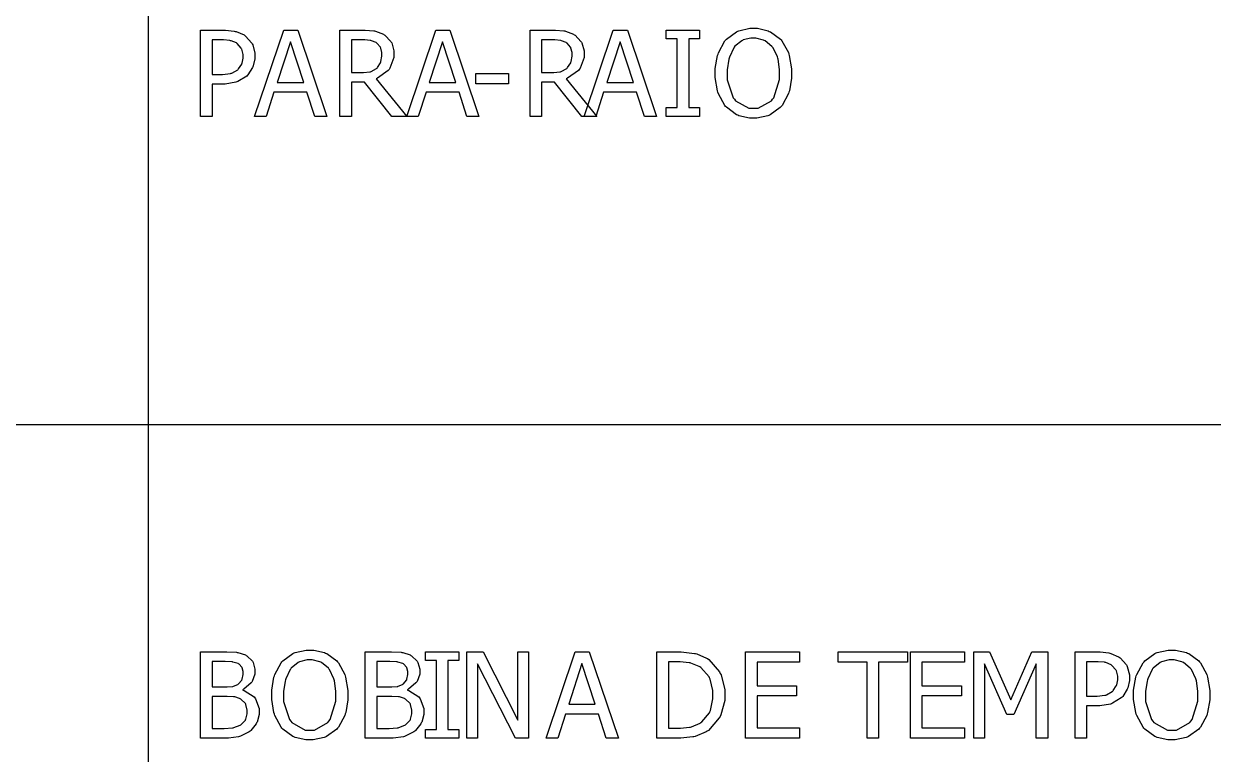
# Model space of a CAD drawing. Header units: millimetres. Extents: x 1974 to 2560, y 1429 to 1567.
# Drawn here: x 2480.782 to 2483.112, y 1529.198 to 1530.627 of the extents above; entities that cross this region are included whole.
import ezdxf

# ---------------------------------------------------------------- set-up
doc = ezdxf.new("R2010")
doc.units = ezdxf.units.MM
doc.layers.add('TEXTO', color=4, linetype='Continuous')

msp = doc.modelspace()

# ---------------------------------------------------------------- linework, layer by layer
at = {"layer": 'TEXTO', "color": 0}
for p, q in [((2481.0251, 1531.9544), (2481.0251, 1515.0586)), ((2481.1279, 1530.4462), (2481.1279, 1530.6151)), ((2481.1279, 1530.6151), (2481.1703, 1530.6151)), ((2481.1703, 1530.6151), (2481.1766, 1530.6151)), ((2481.1766, 1530.6151), (2481.1941, 1530.6131)), ((2481.1941, 1530.6131), (2481.1959, 1530.6126)), ((2481.1959, 1530.6126), (2481.1976, 1530.6122)), ((2481.1976, 1530.6122), (2481.2131, 1530.6055)), ((2481.2131, 1530.6055), (2481.2145, 1530.6045)), ((2481.2145, 1530.6045), (2481.216, 1530.6035)), ((2481.2339, 1530.4462), (2481.2908, 1530.6151)), ((2481.2908, 1530.6151), (2481.3185, 1530.6151)), ((2481.3185, 1530.6151), (2481.3754, 1530.4462)), ((2481.4011, 1530.4462), (2481.4011, 1530.6151)), ((2481.4011, 1530.6151), (2481.4446, 1530.6151)), ((2481.4446, 1530.6151), (2481.4506, 1530.6151)), ((2481.4506, 1530.6151), (2481.4673, 1530.6138)), ((2481.4673, 1530.6138), (2481.469, 1530.6135)), ((2481.469, 1530.6135), (2481.4706, 1530.6133)), ((2481.4706, 1530.6133), (2481.4861, 1530.6071)), ((2481.4861, 1530.6071), (2481.4877, 1530.6061)), ((2481.4877, 1530.6061), (2481.4891, 1530.6052)), ((2481.4891, 1530.6052), (2481.5008, 1530.593)), ((2481.5318, 1530.4462), (2481.5888, 1530.6151)), ((2481.5888, 1530.6151), (2481.6164, 1530.6151)), ((2481.6164, 1530.6151), (2481.6734, 1530.4462)), ((2481.7736, 1530.4462), (2481.7736, 1530.6151)), ((2481.7736, 1530.6151), (2481.8171, 1530.6151)), ((2481.8171, 1530.6151), (2481.8232, 1530.6151)), ((2481.8232, 1530.6151), (2481.8398, 1530.6138)), ((2481.8398, 1530.6138), (2481.8415, 1530.6135)), ((2481.8415, 1530.6135), (2481.843, 1530.6133)), ((2481.843, 1530.6133), (2481.8587, 1530.6071)), ((2481.8587, 1530.6071), (2481.8601, 1530.6061)), ((2481.8601, 1530.6061), (2481.8616, 1530.6052)), ((2481.8616, 1530.6052), (2481.8733, 1530.593)), ((2481.8796, 1530.4462), (2481.9366, 1530.6151)), ((2481.9366, 1530.6151), (2481.9642, 1530.6151)), ((2481.9642, 1530.6151), (2482.0212, 1530.4462)), ((2482.0403, 1530.5978), (2482.0403, 1530.6151)), ((2482.0403, 1530.6151), (2482.1058, 1530.6151)), ((2482.1058, 1530.6151), (2482.1058, 1530.5978)), ((2482.1583, 1530.5976), (2482.178, 1530.6118)), ((2482.178, 1530.6118), (2482.1804, 1530.6128)), ((2482.1804, 1530.6128), (2482.1826, 1530.6138)), ((2482.1826, 1530.6138), (2482.2039, 1530.6186)), ((2482.2039, 1530.6186), (2482.2111, 1530.6186)), ((2482.2111, 1530.6186), (2482.2189, 1530.6186)), ((2482.2189, 1530.6186), (2482.2398, 1530.6136)), ((2482.2398, 1530.6136), (2482.2422, 1530.6126)), ((2482.2422, 1530.6126), (2482.2445, 1530.6116)), ((2482.2445, 1530.6116), (2482.2639, 1530.5976)), ((2481.169, 1530.5958), (2481.1504, 1530.5958)), ((2481.1504, 1530.5958), (2481.1504, 1530.5283)), ((2481.1731, 1530.5958), (2481.169, 1530.5958)), ((2481.1854, 1530.5946), (2481.1731, 1530.5958)), ((2481.1867, 1530.5943), (2481.1854, 1530.5946)), ((2481.1878, 1530.5942), (2481.1867, 1530.5943)), ((2481.1981, 1530.5899), (2481.1878, 1530.5942)), ((2481.1991, 1530.5893), (2481.1981, 1530.5899)), ((2481.2, 1530.5886), (2481.1991, 1530.5893)), ((2481.2076, 1530.5799), (2481.2, 1530.5886)), ((2481.216, 1530.6035), (2481.2283, 1530.5898)), ((2481.2283, 1530.5898), (2481.2292, 1530.5881)), ((2481.2292, 1530.5881), (2481.2301, 1530.5865)), ((2481.2301, 1530.5865), (2481.2346, 1530.5698)), ((2481.304, 1530.5921), (2481.2781, 1530.5126)), ((2481.3301, 1530.5126), (2481.304, 1530.5921)), ((2481.4458, 1530.5958), (2481.4236, 1530.5958)), ((2481.4236, 1530.5958), (2481.4236, 1530.5321)), ((2481.4495, 1530.5958), (2481.4458, 1530.5958)), ((2481.4605, 1530.5948), (2481.4495, 1530.5958)), ((2481.4616, 1530.5945), (2481.4605, 1530.5948)), ((2481.4626, 1530.5943), (2481.4616, 1530.5945)), ((2481.4718, 1530.5905), (2481.4626, 1530.5943)), ((2481.4726, 1530.59), (2481.4718, 1530.5905)), ((2481.4735, 1530.5894), (2481.4726, 1530.59)), ((2481.4802, 1530.5817), (2481.4735, 1530.5894)), ((2481.4807, 1530.5807), (2481.4802, 1530.5817)), ((2481.4811, 1530.5797), (2481.4807, 1530.5807)), ((2481.5008, 1530.593), (2481.5016, 1530.5914)), ((2481.5016, 1530.5914), (2481.5024, 1530.59)), ((2481.5024, 1530.59), (2481.5068, 1530.5745)), ((2481.6021, 1530.5921), (2481.5761, 1530.5126)), ((2481.6282, 1530.5126), (2481.6021, 1530.5921)), ((2481.8183, 1530.5958), (2481.7961, 1530.5958)), ((2481.7961, 1530.5958), (2481.7961, 1530.5321)), ((2481.8219, 1530.5958), (2481.8183, 1530.5958)), ((2481.8329, 1530.5948), (2481.8219, 1530.5958)), ((2481.834, 1530.5945), (2481.8329, 1530.5948)), ((2481.8351, 1530.5943), (2481.834, 1530.5945)), ((2481.8443, 1530.5905), (2481.8351, 1530.5943)), ((2481.8452, 1530.59), (2481.8443, 1530.5905)), ((2481.846, 1530.5894), (2481.8452, 1530.59)), ((2481.8527, 1530.5817), (2481.846, 1530.5894)), ((2481.8532, 1530.5807), (2481.8527, 1530.5817)), ((2481.8536, 1530.5797), (2481.8532, 1530.5807)), ((2481.8733, 1530.593), (2481.8742, 1530.5914)), ((2481.8742, 1530.5914), (2481.875, 1530.59)), ((2481.875, 1530.59), (2481.8793, 1530.5745)), ((2481.9499, 1530.5921), (2481.9238, 1530.5126)), ((2481.976, 1530.5126), (2481.9499, 1530.5921)), ((2482.0618, 1530.5978), (2482.0403, 1530.5978)), ((2482.0618, 1530.4634), (2482.0618, 1530.5978)), ((2482.1058, 1530.5978), (2482.0843, 1530.5978)), ((2482.0843, 1530.5978), (2482.0843, 1530.4634)), ((2482.1426, 1530.5707), (2482.1551, 1530.5938)), ((2482.1551, 1530.5938), (2482.1568, 1530.5957)), ((2482.1568, 1530.5957), (2482.1583, 1530.5976)), ((2482.1725, 1530.5804), (2482.164, 1530.5622)), ((2482.1737, 1530.5817), (2482.1725, 1530.5804)), ((2482.1748, 1530.5833), (2482.1737, 1530.5817)), ((2482.1883, 1530.5943), (2482.1748, 1530.5833)), ((2482.1899, 1530.5949), (2482.1883, 1530.5943)), ((2482.1913, 1530.5957), (2482.1899, 1530.5949)), ((2482.2059, 1530.5992), (2482.1913, 1530.5957)), ((2482.2112, 1530.5992), (2482.2059, 1530.5992)), ((2482.2161, 1530.5992), (2482.2112, 1530.5992)), ((2482.2308, 1530.5956), (2482.2161, 1530.5992)), ((2482.2325, 1530.5948), (2482.2308, 1530.5956)), ((2482.234, 1530.5942), (2482.2325, 1530.5948)), ((2482.2475, 1530.5832), (2482.234, 1530.5942)), ((2482.2486, 1530.5817), (2482.2475, 1530.5832)), ((2482.2497, 1530.5804), (2482.2486, 1530.5817)), ((2482.2582, 1530.5625), (2482.2497, 1530.5804)), ((2482.2639, 1530.5976), (2482.2655, 1530.5957)), ((2482.2655, 1530.5957), (2482.2671, 1530.5938)), ((2482.2655, 1530.5957), (2482.2655, 1530.5957)), ((2482.2671, 1530.5938), (2482.2796, 1530.571)), ((2481.2082, 1530.5787), (2481.2076, 1530.5799)), ((2481.2087, 1530.5776), (2481.2082, 1530.5787)), ((2481.2112, 1530.5674), (2481.2087, 1530.5776)), ((2481.2093, 1530.5506), (2481.2112, 1530.5604)), ((2481.2112, 1530.5636), (2481.2112, 1530.5674)), ((2481.2112, 1530.5604), (2481.2112, 1530.5636)), ((2481.2112, 1530.5636), (2481.2112, 1530.5636)), ((2481.2346, 1530.5591), (2481.2312, 1530.545)), ((2481.2346, 1530.5698), (2481.2346, 1530.5642)), ((2481.2346, 1530.5642), (2481.2346, 1530.5591)), ((2481.2346, 1530.5642), (2481.2346, 1530.5642)), ((2481.4833, 1530.5709), (2481.4811, 1530.5797)), ((2481.4814, 1530.5533), (2481.4833, 1530.5641)), ((2481.4833, 1530.5676), (2481.4833, 1530.5709)), ((2481.4833, 1530.5641), (2481.4833, 1530.5676)), ((2481.4833, 1530.5676), (2481.4833, 1530.5676)), ((2481.5068, 1530.5615), (2481.4989, 1530.5403)), ((2481.5068, 1530.5745), (2481.5068, 1530.5692)), ((2481.5068, 1530.5692), (2481.5068, 1530.5615)), ((2481.8558, 1530.5709), (2481.8536, 1530.5797)), ((2481.8539, 1530.5533), (2481.8558, 1530.5641)), ((2481.8558, 1530.5676), (2481.8558, 1530.5709)), ((2481.8558, 1530.5641), (2481.8558, 1530.5676)), ((2481.8558, 1530.5676), (2481.8558, 1530.5676)), ((2481.8793, 1530.5615), (2481.8715, 1530.5403)), ((2481.8793, 1530.5745), (2481.8793, 1530.5692)), ((2481.8793, 1530.5692), (2481.8793, 1530.5615)), ((2482.1365, 1530.5399), (2482.1409, 1530.5653)), ((2482.1409, 1530.5653), (2482.1418, 1530.5679)), ((2482.1418, 1530.5679), (2482.1426, 1530.5707)), ((2482.1628, 1530.5579), (2482.1599, 1530.5374)), ((2482.1634, 1530.56), (2482.1628, 1530.5579)), ((2482.164, 1530.5622), (2482.1634, 1530.56)), ((2482.2589, 1530.5603), (2482.2582, 1530.5625)), ((2482.2594, 1530.5581), (2482.2589, 1530.5603)), ((2482.2625, 1530.538), (2482.2594, 1530.5581)), ((2482.2796, 1530.571), (2482.2806, 1530.5681)), ((2482.2806, 1530.5681), (2482.2815, 1530.5655)), ((2482.2815, 1530.5655), (2482.2859, 1530.5393)), ((2481.1891, 1530.5309), (2481.2007, 1530.5375)), ((2481.2007, 1530.5375), (2481.2017, 1530.5384)), ((2481.2017, 1530.5384), (2481.2025, 1530.5393)), ((2481.2025, 1530.5393), (2481.2086, 1530.5486)), ((2481.2086, 1530.5486), (2481.209, 1530.5496)), ((2481.209, 1530.5496), (2481.2093, 1530.5506)), ((2481.2299, 1530.5417), (2481.2209, 1530.5278)), ((2481.2306, 1530.5433), (2481.2299, 1530.5417)), ((2481.2312, 1530.545), (2481.2306, 1530.5433)), ((2481.4593, 1530.5335), (2481.4606, 1530.5337)), ((2481.4606, 1530.5337), (2481.4619, 1530.534)), ((2481.4619, 1530.534), (2481.4728, 1530.5399)), ((2481.4728, 1530.5399), (2481.4738, 1530.5408)), ((2481.4738, 1530.5408), (2481.4746, 1530.5416)), ((2481.4957, 1530.5361), (2481.4744, 1530.5207)), ((2481.4746, 1530.5416), (2481.4806, 1530.551)), ((2481.4806, 1530.551), (2481.481, 1530.5522)), ((2481.481, 1530.5522), (2481.4814, 1530.5533)), ((2481.4974, 1530.5381), (2481.4957, 1530.5361)), ((2481.4989, 1530.5403), (2481.4974, 1530.5381)), ((2481.8318, 1530.5335), (2481.8332, 1530.5337)), ((2481.8332, 1530.5337), (2481.8344, 1530.534)), ((2481.8344, 1530.534), (2481.8454, 1530.5399)), ((2481.8454, 1530.5399), (2481.8463, 1530.5408)), ((2481.8463, 1530.5408), (2481.8471, 1530.5416)), ((2481.8683, 1530.5361), (2481.8469, 1530.5207)), ((2481.8471, 1530.5416), (2481.8531, 1530.551)), ((2481.8531, 1530.551), (2481.8535, 1530.5522)), ((2481.8535, 1530.5522), (2481.8539, 1530.5533)), ((2481.8699, 1530.5381), (2481.8683, 1530.5361)), ((2481.8715, 1530.5403), (2481.8699, 1530.5381)), ((2482.1365, 1530.5305), (2482.1365, 1530.5399)), ((2482.1599, 1530.5374), (2482.1599, 1530.5305)), ((2482.2625, 1530.5305), (2482.2625, 1530.538)), ((2482.2859, 1530.5393), (2482.2859, 1530.5305)), ((2481.1504, 1530.5283), (2481.1657, 1530.5283)), ((2481.1657, 1530.5283), (2481.1711, 1530.5283)), ((2481.1711, 1530.5283), (2481.1863, 1530.5302)), ((2481.1972, 1530.5129), (2481.1764, 1530.5091)), ((2481.1863, 1530.5302), (2481.1877, 1530.5305)), ((2481.1877, 1530.5305), (2481.1891, 1530.5309)), ((2481.1993, 1530.5135), (2481.1972, 1530.5129)), ((2481.2012, 1530.5143), (2481.1993, 1530.5135)), ((2481.2184, 1530.5252), (2481.2012, 1530.5143)), ((2481.2198, 1530.5266), (2481.2184, 1530.5252)), ((2481.2209, 1530.5278), (2481.2198, 1530.5266)), ((2481.2781, 1530.5126), (2481.3301, 1530.5126)), ((2481.2781, 1530.5126), (2481.2781, 1530.5126)), ((2481.4236, 1530.5321), (2481.4433, 1530.5321)), ((2481.4492, 1530.5134), (2481.4236, 1530.5134)), ((2481.4236, 1530.5134), (2481.4236, 1530.4462)), ((2481.4433, 1530.5321), (2481.4475, 1530.5321)), ((2481.4475, 1530.5321), (2481.4593, 1530.5335)), ((2481.5027, 1530.4462), (2481.4492, 1530.5134)), ((2481.4744, 1530.5207), (2481.4718, 1530.5196)), ((2481.4718, 1530.5196), (2481.5319, 1530.4462)), ((2481.4718, 1530.5196), (2481.4718, 1530.5196)), ((2481.5761, 1530.5126), (2481.6282, 1530.5126)), ((2481.5761, 1530.5126), (2481.5761, 1530.5126)), ((2481.6674, 1530.5098), (2481.6674, 1530.5303)), ((2481.6674, 1530.5303), (2481.7314, 1530.5303)), ((2481.7314, 1530.5303), (2481.7314, 1530.5098)), ((2481.7314, 1530.5303), (2481.7314, 1530.5303)), ((2481.7961, 1530.5321), (2481.8158, 1530.5321)), ((2481.8217, 1530.5134), (2481.7961, 1530.5134)), ((2481.7961, 1530.5134), (2481.7961, 1530.4462)), ((2481.8158, 1530.5321), (2481.8201, 1530.5321)), ((2481.8201, 1530.5321), (2481.8318, 1530.5335)), ((2481.8752, 1530.4462), (2481.8217, 1530.5134)), ((2481.8469, 1530.5207), (2481.8443, 1530.5196)), ((2481.8443, 1530.5196), (2481.9044, 1530.4462)), ((2481.8443, 1530.5196), (2481.8443, 1530.5196)), ((2481.9238, 1530.5126), (2481.976, 1530.5126)), ((2481.9238, 1530.5126), (2481.9238, 1530.5126)), ((2482.1365, 1530.522), (2482.1365, 1530.5305)), ((2482.1408, 1530.4962), (2482.1365, 1530.522)), ((2482.1599, 1530.5305), (2482.1599, 1530.5178)), ((2482.1599, 1530.5178), (2482.1714, 1530.4827)), ((2482.2509, 1530.4827), (2482.2625, 1530.5186)), ((2482.2625, 1530.5186), (2482.2625, 1530.5305)), ((2482.2625, 1530.5305), (2482.2625, 1530.5305)), ((2482.2859, 1530.5213), (2482.2816, 1530.4963)), ((2482.2859, 1530.5305), (2482.2859, 1530.5213)), ((2481.1695, 1530.5091), (2481.1504, 1530.5091)), ((2481.1504, 1530.5091), (2481.1504, 1530.4462)), ((2481.1764, 1530.5091), (2481.1695, 1530.5091)), ((2481.2718, 1530.4934), (2481.2565, 1530.4462)), ((2481.3364, 1530.4934), (2481.2718, 1530.4934)), ((2481.3518, 1530.4462), (2481.3364, 1530.4934)), ((2481.5698, 1530.4934), (2481.5545, 1530.4462)), ((2481.6344, 1530.4934), (2481.5698, 1530.4934)), ((2481.6497, 1530.4462), (2481.6344, 1530.4934)), ((2481.7314, 1530.5098), (2481.6674, 1530.5098)), ((2481.9176, 1530.4934), (2481.9023, 1530.4462)), ((2481.9822, 1530.4934), (2481.9176, 1530.4934)), ((2481.9975, 1530.4462), (2481.9822, 1530.4934)), ((2482.1417, 1530.4934), (2482.1408, 1530.4962)), ((2482.1425, 1530.4906), (2482.1417, 1530.4934)), ((2482.155, 1530.4676), (2482.1425, 1530.4906)), ((2482.2798, 1530.4908), (2482.2672, 1530.4676)), ((2482.2807, 1530.4934), (2482.2798, 1530.4908)), ((2482.2816, 1530.4963), (2482.2807, 1530.4934)), ((2482.1567, 1530.4657), (2482.155, 1530.4676)), ((2482.1583, 1530.4639), (2482.1567, 1530.4657)), ((2482.1779, 1530.4494), (2482.1583, 1530.4639)), ((2482.1714, 1530.4827), (2482.1738, 1530.4796)), ((2482.1738, 1530.4796), (2482.1761, 1530.4768)), ((2482.1761, 1530.4768), (2482.2024, 1530.462)), ((2482.2205, 1530.462), (2482.2463, 1530.4768)), ((2482.2463, 1530.4768), (2482.2486, 1530.4796)), ((2482.2486, 1530.4796), (2482.2509, 1530.4827)), ((2482.2655, 1530.4657), (2482.2638, 1530.4637)), ((2482.2672, 1530.4676), (2482.2655, 1530.4657)), ((2481.1504, 1530.4462), (2481.1279, 1530.4462)), ((2481.2565, 1530.4462), (2481.2339, 1530.4462)), ((2481.2565, 1530.4462), (2481.2565, 1530.4462)), ((2481.3754, 1530.4462), (2481.3518, 1530.4462)), ((2481.4236, 1530.4462), (2481.4011, 1530.4462)), ((2481.5319, 1530.4462), (2481.5027, 1530.4462)), ((2481.5545, 1530.4462), (2481.5318, 1530.4462)), ((2481.5545, 1530.4462), (2481.5545, 1530.4462)), ((2481.6734, 1530.4462), (2481.6497, 1530.4462)), ((2481.7961, 1530.4462), (2481.7736, 1530.4462)), ((2481.9044, 1530.4462), (2481.8752, 1530.4462)), ((2481.9023, 1530.4462), (2481.8796, 1530.4462)), ((2481.9023, 1530.4462), (2481.9023, 1530.4462)), ((2482.0212, 1530.4462), (2481.9975, 1530.4462)), ((2482.0403, 1530.4462), (2482.0403, 1530.4634)), ((2482.0403, 1530.4634), (2482.0618, 1530.4634)), ((2482.1058, 1530.4462), (2482.0403, 1530.4462)), ((2482.0843, 1530.4634), (2482.1058, 1530.4634)), ((2482.1058, 1530.4634), (2482.1058, 1530.4462)), ((2482.1058, 1530.4634), (2482.1058, 1530.4634)), ((2482.1803, 1530.4485), (2482.1779, 1530.4494)), ((2482.1825, 1530.4475), (2482.1803, 1530.4485)), ((2482.2034, 1530.4426), (2482.1825, 1530.4475)), ((2482.2024, 1530.462), (2482.2112, 1530.462)), ((2482.2111, 1530.4426), (2482.2034, 1530.4426)), ((2482.2181, 1530.4426), (2482.2111, 1530.4426)), ((2482.2112, 1530.462), (2482.2205, 1530.462)), ((2482.2392, 1530.4474), (2482.2181, 1530.4426)), ((2482.2415, 1530.4482), (2482.2392, 1530.4474)), ((2482.2437, 1530.4492), (2482.2415, 1530.4482)), ((2482.2638, 1530.4637), (2482.2437, 1530.4492)), ((2507.7976, 1529.8424), (2478.9131, 1529.8424)), ((2481.1279, 1529.2292), (2481.1279, 1529.3981)), ((2481.1279, 1529.3981), (2481.1728, 1529.3981)), ((2481.1728, 1529.3981), (2481.1795, 1529.3981)), ((2481.1795, 1529.3981), (2481.1983, 1529.3971)), ((2481.1983, 1529.3971), (2481.1998, 1529.3968)), ((2481.1998, 1529.3968), (2481.2013, 1529.3966)), ((2481.2013, 1529.3966), (2481.2157, 1529.392)), ((2481.2157, 1529.392), (2481.2171, 1529.3912)), ((2481.2891, 1529.3806), (2481.3088, 1529.3948)), ((2481.3088, 1529.3948), (2481.3111, 1529.3958)), ((2481.3111, 1529.3958), (2481.3133, 1529.3967)), ((2481.3133, 1529.3967), (2481.3347, 1529.4015)), ((2481.3347, 1529.4015), (2481.3419, 1529.4015)), ((2481.3419, 1529.4015), (2481.3496, 1529.4015)), ((2481.3496, 1529.4015), (2481.3707, 1529.3966)), ((2481.3707, 1529.3966), (2481.373, 1529.3956)), ((2481.373, 1529.3956), (2481.3752, 1529.3946)), ((2481.3752, 1529.3946), (2481.3948, 1529.3805)), ((2481.4507, 1529.2292), (2481.4507, 1529.3981)), ((2481.4507, 1529.3981), (2481.4955, 1529.3981)), ((2481.4955, 1529.3981), (2481.5022, 1529.3981)), ((2481.5022, 1529.3981), (2481.5211, 1529.3971)), ((2481.5211, 1529.3971), (2481.5226, 1529.3968)), ((2481.5226, 1529.3968), (2481.5241, 1529.3966)), ((2481.5241, 1529.3966), (2481.5384, 1529.392)), ((2481.5384, 1529.392), (2481.5399, 1529.3912)), ((2481.5684, 1529.3808), (2481.5684, 1529.3981)), ((2481.5684, 1529.3981), (2481.634, 1529.3981)), ((2481.634, 1529.3981), (2481.634, 1529.3808)), ((2481.6495, 1529.2292), (2481.6495, 1529.3981)), ((2481.6495, 1529.3981), (2481.6814, 1529.3981)), ((2481.6814, 1529.3981), (2481.7493, 1529.2643)), ((2481.7493, 1529.2643), (2481.7493, 1529.3981)), ((2481.7493, 1529.3981), (2481.7703, 1529.3981)), ((2481.7703, 1529.3981), (2481.7703, 1529.2292)), ((2481.7703, 1529.3981), (2481.7703, 1529.3981)), ((2481.805, 1529.2292), (2481.862, 1529.3981)), ((2481.862, 1529.3981), (2481.8896, 1529.3981)), ((2481.8896, 1529.3981), (2481.9465, 1529.2292)), ((2482.022, 1529.2292), (2482.022, 1529.3981)), ((2482.022, 1529.3981), (2482.0604, 1529.3981)), ((2482.0604, 1529.3981), (2482.0698, 1529.3981)), ((2482.0698, 1529.3981), (2482.0956, 1529.3951)), ((2482.0956, 1529.3951), (2482.0979, 1529.3945)), ((2482.0979, 1529.3945), (2482.1001, 1529.3939)), ((2482.1001, 1529.3939), (2482.1193, 1529.3858)), ((2482.1958, 1529.2292), (2482.1958, 1529.3981)), ((2482.1958, 1529.3981), (2482.3014, 1529.3981)), ((2482.3014, 1529.3981), (2482.3014, 1529.3781)), ((2482.3773, 1529.3781), (2482.3773, 1529.3981)), ((2482.3773, 1529.3981), (2482.5131, 1529.3981)), ((2482.5131, 1529.3981), (2482.5131, 1529.3781)), ((2482.5187, 1529.2292), (2482.5187, 1529.3981)), ((2482.5187, 1529.3981), (2482.6244, 1529.3981)), ((2482.6244, 1529.3981), (2482.6244, 1529.3781)), ((2482.6429, 1529.2292), (2482.6429, 1529.3981)), ((2482.6429, 1529.3981), (2482.6736, 1529.3981)), ((2482.6736, 1529.3981), (2482.7158, 1529.304)), ((2482.7158, 1529.304), (2482.7565, 1529.3981)), ((2482.7565, 1529.3981), (2482.7877, 1529.3981)), ((2482.7877, 1529.3981), (2482.7877, 1529.2292)), ((2482.7877, 1529.3981), (2482.7877, 1529.3981)), ((2482.8415, 1529.2292), (2482.8415, 1529.3981)), ((2482.8415, 1529.3981), (2482.884, 1529.3981)), ((2482.884, 1529.3981), (2482.8903, 1529.3981)), ((2482.8903, 1529.3981), (2482.9077, 1529.396)), ((2482.9077, 1529.396), (2482.9095, 1529.3956)), ((2482.9095, 1529.3956), (2482.9113, 1529.3951)), ((2482.9113, 1529.3951), (2482.9267, 1529.3884)), ((2482.9779, 1529.3806), (2482.9976, 1529.3948)), ((2482.9976, 1529.3948), (2482.9999, 1529.3958)), ((2482.9999, 1529.3958), (2483.0022, 1529.3967)), ((2483.0022, 1529.3967), (2483.0235, 1529.4015)), ((2483.0235, 1529.4015), (2483.0307, 1529.4015)), ((2483.0307, 1529.4015), (2483.0384, 1529.4015)), ((2483.0384, 1529.4015), (2483.0595, 1529.3966)), ((2483.0595, 1529.3966), (2483.0618, 1529.3956)), ((2483.0618, 1529.3956), (2483.064, 1529.3946)), ((2483.064, 1529.3946), (2483.0836, 1529.3805)), ((2481.172, 1529.3789), (2481.1505, 1529.3789)), ((2481.1505, 1529.3789), (2481.1505, 1529.3294)), ((2481.1763, 1529.3789), (2481.172, 1529.3789)), ((2481.1893, 1529.3784), (2481.1763, 1529.3789)), ((2481.1904, 1529.3782), (2481.1893, 1529.3784)), ((2481.1915, 1529.3781), (2481.1904, 1529.3782)), ((2481.2016, 1529.375), (2481.1915, 1529.3781)), ((2481.2026, 1529.3744), (2481.2016, 1529.375)), ((2481.2033, 1529.374), (2481.2026, 1529.3744)), ((2481.2088, 1529.3681), (2481.2033, 1529.374)), ((2481.2171, 1529.3912), (2481.2186, 1529.3904)), ((2481.2186, 1529.3904), (2481.2296, 1529.3798)), ((2481.2296, 1529.3798), (2481.2304, 1529.3784)), ((2481.2304, 1529.3784), (2481.2311, 1529.3772)), ((2481.2311, 1529.3772), (2481.2346, 1529.3643)), ((2481.2734, 1529.3537), (2481.2859, 1529.3767)), ((2481.2859, 1529.3767), (2481.2875, 1529.3787)), ((2481.2875, 1529.3787), (2481.2891, 1529.3806)), ((2481.3191, 1529.3772), (2481.3057, 1529.3663)), ((2481.3206, 1529.3779), (2481.3191, 1529.3772)), ((2481.3221, 1529.3787), (2481.3206, 1529.3779)), ((2481.3366, 1529.3822), (2481.3221, 1529.3787)), ((2481.3421, 1529.3822), (2481.3366, 1529.3822)), ((2481.3469, 1529.3822), (2481.3421, 1529.3822)), ((2481.3617, 1529.3786), (2481.3469, 1529.3822)), ((2481.3633, 1529.3778), (2481.3617, 1529.3786)), ((2481.3649, 1529.3771), (2481.3633, 1529.3778)), ((2481.3783, 1529.3661), (2481.3649, 1529.3771)), ((2481.3948, 1529.3805), (2481.3964, 1529.3787)), ((2481.3964, 1529.3787), (2481.398, 1529.3768)), ((2481.3964, 1529.3787), (2481.3964, 1529.3787)), ((2481.398, 1529.3768), (2481.4104, 1529.354)), ((2481.4948, 1529.3789), (2481.4732, 1529.3789)), ((2481.4732, 1529.3789), (2481.4732, 1529.3294)), ((2481.499, 1529.3789), (2481.4948, 1529.3789)), ((2481.512, 1529.3784), (2481.499, 1529.3789)), ((2481.5132, 1529.3782), (2481.512, 1529.3784)), ((2481.5143, 1529.3781), (2481.5132, 1529.3782)), ((2481.5243, 1529.375), (2481.5143, 1529.3781)), ((2481.5253, 1529.3744), (2481.5243, 1529.375)), ((2481.5261, 1529.374), (2481.5253, 1529.3744)), ((2481.5315, 1529.3681), (2481.5261, 1529.374)), ((2481.5399, 1529.3912), (2481.5413, 1529.3904)), ((2481.5413, 1529.3904), (2481.5524, 1529.3798)), ((2481.5524, 1529.3798), (2481.5532, 1529.3784)), ((2481.5532, 1529.3784), (2481.5538, 1529.3772)), ((2481.5538, 1529.3772), (2481.5573, 1529.3643)), ((2481.5899, 1529.3808), (2481.5684, 1529.3808)), ((2481.5899, 1529.2463), (2481.5899, 1529.3808)), ((2481.634, 1529.3808), (2481.6124, 1529.3808)), ((2481.6124, 1529.3808), (2481.6124, 1529.2463)), ((2481.7452, 1529.2292), (2481.6705, 1529.3748)), ((2481.6705, 1529.3748), (2481.6705, 1529.2292)), ((2481.8752, 1529.3751), (2481.8492, 1529.2955)), ((2481.9013, 1529.2955), (2481.8752, 1529.3751)), ((2482.0616, 1529.3787), (2482.0445, 1529.3787)), ((2482.0445, 1529.3787), (2482.0445, 1529.2484)), ((2482.0675, 1529.3787), (2482.0616, 1529.3787)), ((2482.0853, 1529.3768), (2482.0675, 1529.3787)), ((2482.087, 1529.3763), (2482.0853, 1529.3768)), ((2482.0887, 1529.3759), (2482.087, 1529.3763)), ((2482.1047, 1529.3695), (2482.0887, 1529.3759)), ((2482.1062, 1529.3686), (2482.1047, 1529.3695)), ((2482.1083, 1529.3673), (2482.1062, 1529.3686)), ((2482.1193, 1529.3858), (2482.121, 1529.3847)), ((2482.121, 1529.3847), (2482.1237, 1529.383)), ((2482.1237, 1529.383), (2482.1447, 1529.3589)), ((2482.3014, 1529.3781), (2482.2183, 1529.3781)), ((2482.2183, 1529.3781), (2482.2183, 1529.3318)), ((2482.4339, 1529.3781), (2482.3773, 1529.3781)), ((2482.4339, 1529.2292), (2482.4339, 1529.3781)), ((2482.5131, 1529.3781), (2482.4565, 1529.3781)), ((2482.4565, 1529.3781), (2482.4565, 1529.2292)), ((2482.6244, 1529.3781), (2482.5412, 1529.3781)), ((2482.5412, 1529.3781), (2482.5412, 1529.3318)), ((2482.7076, 1529.2757), (2482.664, 1529.3746)), ((2482.664, 1529.3746), (2482.664, 1529.2292)), ((2482.7653, 1529.3746), (2482.7212, 1529.2757)), ((2482.7653, 1529.2292), (2482.7653, 1529.3746)), ((2482.8826, 1529.3787), (2482.864, 1529.3787)), ((2482.864, 1529.3787), (2482.864, 1529.3112)), ((2482.8867, 1529.3787), (2482.8826, 1529.3787)), ((2482.899, 1529.3776), (2482.8867, 1529.3787)), ((2482.9002, 1529.3773), (2482.899, 1529.3776)), ((2482.9014, 1529.3771), (2482.9002, 1529.3773)), ((2482.9118, 1529.3728), (2482.9014, 1529.3771)), ((2482.9126, 1529.3723), (2482.9118, 1529.3728)), ((2482.9136, 1529.3716), (2482.9126, 1529.3723)), ((2482.9212, 1529.3629), (2482.9136, 1529.3716)), ((2482.9267, 1529.3884), (2482.928, 1529.3875)), ((2482.928, 1529.3875), (2482.9296, 1529.3864)), ((2482.9296, 1529.3864), (2482.9419, 1529.3727)), ((2482.9419, 1529.3727), (2482.9428, 1529.3711)), ((2482.9428, 1529.3711), (2482.9437, 1529.3694)), ((2482.9437, 1529.3694), (2482.9481, 1529.3528)), ((2482.9622, 1529.3537), (2482.9747, 1529.3767)), ((2482.9747, 1529.3767), (2482.9764, 1529.3787)), ((2482.9764, 1529.3787), (2482.9779, 1529.3806)), ((2483.0079, 1529.3772), (2482.9945, 1529.3663)), ((2483.0094, 1529.3779), (2483.0079, 1529.3772)), ((2483.0109, 1529.3787), (2483.0094, 1529.3779)), ((2483.0255, 1529.3822), (2483.0109, 1529.3787)), ((2483.0309, 1529.3822), (2483.0255, 1529.3822)), ((2483.0357, 1529.3822), (2483.0309, 1529.3822)), ((2483.0505, 1529.3786), (2483.0357, 1529.3822)), ((2483.0521, 1529.3778), (2483.0505, 1529.3786)), ((2483.0537, 1529.3771), (2483.0521, 1529.3778)), ((2483.0671, 1529.3661), (2483.0537, 1529.3771)), ((2483.0836, 1529.3805), (2483.0852, 1529.3787)), ((2483.0852, 1529.3787), (2483.0868, 1529.3768)), ((2483.0852, 1529.3787), (2483.0852, 1529.3787)), ((2483.0868, 1529.3768), (2483.0992, 1529.354)), ((2481.2092, 1529.3673), (2481.2088, 1529.3681)), ((2481.2095, 1529.3666), (2481.2092, 1529.3673)), ((2481.2094, 1529.3445), (2481.2112, 1529.3537)), ((2481.2112, 1529.3594), (2481.2095, 1529.3666)), ((2481.2112, 1529.3568), (2481.2112, 1529.3594)), ((2481.2112, 1529.3537), (2481.2112, 1529.3568)), ((2481.2112, 1529.3568), (2481.2112, 1529.3568)), ((2481.2346, 1529.3546), (2481.2293, 1529.3402)), ((2481.2346, 1529.3643), (2481.2346, 1529.3599)), ((2481.2346, 1529.3599), (2481.2346, 1529.3546)), ((2481.2673, 1529.323), (2481.2716, 1529.3483)), ((2481.2716, 1529.3483), (2481.2725, 1529.3509)), ((2481.2725, 1529.3509), (2481.2734, 1529.3537)), ((2481.2948, 1529.3453), (2481.2942, 1529.343)), ((2481.3034, 1529.3633), (2481.2948, 1529.3453)), ((2481.3045, 1529.3647), (2481.3034, 1529.3633)), ((2481.3057, 1529.3663), (2481.3045, 1529.3647)), ((2481.3795, 1529.3647), (2481.3783, 1529.3661)), ((2481.3806, 1529.3633), (2481.3795, 1529.3647)), ((2481.389, 1529.3455), (2481.3806, 1529.3633)), ((2481.3897, 1529.3432), (2481.389, 1529.3455)), ((2481.4104, 1529.354), (2481.4113, 1529.3511)), ((2481.4113, 1529.3511), (2481.4122, 1529.3484)), ((2481.4122, 1529.3484), (2481.4167, 1529.3223)), ((2481.5319, 1529.3673), (2481.5315, 1529.3681)), ((2481.5322, 1529.3666), (2481.5319, 1529.3673)), ((2481.5321, 1529.3445), (2481.534, 1529.3537)), ((2481.534, 1529.3594), (2481.5322, 1529.3666)), ((2481.534, 1529.3568), (2481.534, 1529.3594)), ((2481.534, 1529.3537), (2481.534, 1529.3568)), ((2481.534, 1529.3568), (2481.534, 1529.3568)), ((2481.5573, 1529.3546), (2481.5521, 1529.3402)), ((2481.5573, 1529.3643), (2481.5573, 1529.3599)), ((2481.5573, 1529.3599), (2481.5573, 1529.3546)), ((2482.1243, 1529.3494), (2482.1083, 1529.3673)), ((2482.1254, 1529.3471), (2482.1243, 1529.3494)), ((2482.1264, 1529.3448), (2482.1254, 1529.3471)), ((2482.1447, 1529.3589), (2482.1462, 1529.3559)), ((2482.1462, 1529.3559), (2482.1477, 1529.353)), ((2482.1477, 1529.353), (2482.1552, 1529.3234)), ((2482.9218, 1529.3617), (2482.9212, 1529.3629)), ((2482.9223, 1529.3606), (2482.9218, 1529.3617)), ((2482.9248, 1529.3504), (2482.9223, 1529.3606)), ((2482.9248, 1529.3466), (2482.9248, 1529.3504)), ((2482.9248, 1529.3434), (2482.9248, 1529.3466)), ((2482.9248, 1529.3466), (2482.9248, 1529.3466)), ((2482.9481, 1529.3528), (2482.9481, 1529.3471)), ((2482.9481, 1529.3471), (2482.9481, 1529.342)), ((2482.9481, 1529.3471), (2482.9481, 1529.3471)), ((2482.9561, 1529.323), (2482.9605, 1529.3483)), ((2482.9605, 1529.3483), (2482.9613, 1529.3509)), ((2482.9613, 1529.3509), (2482.9622, 1529.3537)), ((2482.9836, 1529.3453), (2482.9831, 1529.343)), ((2482.9922, 1529.3633), (2482.9836, 1529.3453)), ((2482.9933, 1529.3647), (2482.9922, 1529.3633)), ((2482.9945, 1529.3663), (2482.9933, 1529.3647)), ((2483.0682, 1529.3647), (2483.0671, 1529.3661)), ((2483.0693, 1529.3633), (2483.0682, 1529.3647)), ((2483.0778, 1529.3455), (2483.0693, 1529.3633)), ((2483.0785, 1529.3432), (2483.0778, 1529.3455)), ((2483.0992, 1529.354), (2483.1002, 1529.3511)), ((2483.1002, 1529.3511), (2483.101, 1529.3484)), ((2483.101, 1529.3484), (2483.1055, 1529.3223)), ((2481.1505, 1529.3294), (2481.176, 1529.3294)), ((2481.176, 1529.3294), (2481.1798, 1529.3294)), ((2481.1798, 1529.3294), (2481.1906, 1529.3304)), ((2481.1906, 1529.3304), (2481.1915, 1529.3304)), ((2481.1915, 1529.3304), (2481.1923, 1529.3306)), ((2481.1923, 1529.3306), (2481.2009, 1529.3344)), ((2481.2009, 1529.3344), (2481.2018, 1529.335)), ((2481.2018, 1529.335), (2481.2026, 1529.3356)), ((2481.2026, 1529.3356), (2481.2087, 1529.3427)), ((2481.2087, 1529.3427), (2481.2091, 1529.3435)), ((2481.2091, 1529.3435), (2481.2094, 1529.3445)), ((2481.2127, 1529.3248), (2481.2109, 1529.3238)), ((2481.2109, 1529.3238), (2481.2109, 1529.323)), ((2481.2109, 1529.323), (2481.2133, 1529.3223)), ((2481.2272, 1529.3371), (2481.2127, 1529.3248)), ((2481.2133, 1529.3223), (2481.2328, 1529.3099)), ((2481.2283, 1529.3386), (2481.2272, 1529.3371)), ((2481.2293, 1529.3402), (2481.2283, 1529.3386)), ((2481.2673, 1529.3135), (2481.2673, 1529.323)), ((2481.2936, 1529.3409), (2481.2906, 1529.3204)), ((2481.2942, 1529.343), (2481.2936, 1529.3409)), ((2481.3903, 1529.3411), (2481.3897, 1529.3432)), ((2481.3933, 1529.321), (2481.3903, 1529.3411)), ((2481.4167, 1529.3223), (2481.4167, 1529.3135)), ((2481.4732, 1529.3294), (2481.4987, 1529.3294)), ((2481.4987, 1529.3294), (2481.5026, 1529.3294)), ((2481.5026, 1529.3294), (2481.5134, 1529.3304)), ((2481.5134, 1529.3304), (2481.5143, 1529.3304)), ((2481.5143, 1529.3304), (2481.515, 1529.3306)), ((2481.515, 1529.3306), (2481.5237, 1529.3344)), ((2481.5237, 1529.3344), (2481.5245, 1529.335)), ((2481.5245, 1529.335), (2481.5253, 1529.3356)), ((2481.5253, 1529.3356), (2481.5314, 1529.3427)), ((2481.5314, 1529.3427), (2481.5318, 1529.3435)), ((2481.5318, 1529.3435), (2481.5321, 1529.3445)), ((2481.5355, 1529.3248), (2481.5337, 1529.3238)), ((2481.5337, 1529.3238), (2481.5337, 1529.323)), ((2481.5337, 1529.323), (2481.5361, 1529.3223)), ((2481.55, 1529.3371), (2481.5355, 1529.3248)), ((2481.5361, 1529.3223), (2481.5556, 1529.3099)), ((2481.551, 1529.3386), (2481.55, 1529.3371)), ((2481.5521, 1529.3402), (2481.551, 1529.3386)), ((2482.1318, 1529.3221), (2482.1264, 1529.3448)), ((2482.1318, 1529.3138), (2482.1318, 1529.3221)), ((2482.1552, 1529.3234), (2482.1552, 1529.3134)), ((2482.2183, 1529.3318), (2482.2957, 1529.3318)), ((2482.2957, 1529.3318), (2482.2957, 1529.3119)), ((2482.5412, 1529.3318), (2482.6187, 1529.3318)), ((2482.6187, 1529.3318), (2482.6187, 1529.3119)), ((2482.9152, 1529.3214), (2482.916, 1529.3222)), ((2482.916, 1529.3222), (2482.9221, 1529.3315)), ((2482.9221, 1529.3315), (2482.9225, 1529.3325)), ((2482.9225, 1529.3325), (2482.9229, 1529.3335)), ((2482.9229, 1529.3335), (2482.9248, 1529.3434)), ((2482.9436, 1529.3247), (2482.9346, 1529.3107)), ((2482.9442, 1529.3263), (2482.9436, 1529.3247)), ((2482.9448, 1529.3279), (2482.9442, 1529.3263)), ((2482.9481, 1529.342), (2482.9448, 1529.3279)), ((2482.9561, 1529.3135), (2482.9561, 1529.323)), ((2482.9824, 1529.3409), (2482.9795, 1529.3204)), ((2482.9831, 1529.343), (2482.9824, 1529.3409)), ((2483.0791, 1529.3411), (2483.0785, 1529.3432)), ((2483.0821, 1529.321), (2483.0791, 1529.3411)), ((2483.1055, 1529.3223), (2483.1055, 1529.3135)), ((2481.176, 1529.3107), (2481.1505, 1529.3107)), ((2481.1505, 1529.3107), (2481.1505, 1529.2483)), ((2481.1802, 1529.3107), (2481.176, 1529.3107)), ((2481.1928, 1529.3101), (2481.1802, 1529.3107)), ((2481.1938, 1529.3099), (2481.1928, 1529.3101)), ((2481.1948, 1529.3098), (2481.1938, 1529.3099)), ((2481.2045, 1529.3068), (2481.1948, 1529.3098)), ((2481.2055, 1529.3063), (2481.2045, 1529.3068)), ((2481.2068, 1529.3056), (2481.2055, 1529.3063)), ((2481.2159, 1529.2969), (2481.2068, 1529.3056)), ((2481.2328, 1529.3099), (2481.2343, 1529.308)), ((2481.2343, 1529.308), (2481.2356, 1529.3063)), ((2481.2356, 1529.3063), (2481.2425, 1529.2874)), ((2481.2673, 1529.305), (2481.2673, 1529.3135)), ((2481.2716, 1529.2791), (2481.2673, 1529.305)), ((2481.2906, 1529.3204), (2481.2906, 1529.3135)), ((2481.2906, 1529.3135), (2481.2906, 1529.3009)), ((2481.2906, 1529.3009), (2481.3023, 1529.2657)), ((2481.3816, 1529.2657), (2481.3933, 1529.3016)), ((2481.3933, 1529.3135), (2481.3933, 1529.321)), ((2481.3933, 1529.3016), (2481.3933, 1529.3135)), ((2481.3933, 1529.3135), (2481.3933, 1529.3135)), ((2481.4167, 1529.3043), (2481.4123, 1529.2793)), ((2481.4167, 1529.3135), (2481.4167, 1529.3043)), ((2481.4987, 1529.3107), (2481.4732, 1529.3107)), ((2481.4732, 1529.3107), (2481.4732, 1529.2483)), ((2481.5029, 1529.3107), (2481.4987, 1529.3107)), ((2481.5155, 1529.3101), (2481.5029, 1529.3107)), ((2481.5166, 1529.3099), (2481.5155, 1529.3101)), ((2481.5176, 1529.3098), (2481.5166, 1529.3099)), ((2481.5273, 1529.3068), (2481.5176, 1529.3098)), ((2481.5282, 1529.3063), (2481.5273, 1529.3068)), ((2481.5296, 1529.3056), (2481.5282, 1529.3063)), ((2481.5387, 1529.2969), (2481.5296, 1529.3056)), ((2481.5556, 1529.3099), (2481.5571, 1529.308)), ((2481.5571, 1529.308), (2481.5584, 1529.3063)), ((2481.5584, 1529.3063), (2481.5653, 1529.2874)), ((2482.1269, 1529.283), (2482.1318, 1529.3061)), ((2482.1318, 1529.3061), (2482.1318, 1529.3138)), ((2482.1318, 1529.3138), (2482.1318, 1529.3138)), ((2482.1552, 1529.303), (2482.1474, 1529.2748)), ((2482.1552, 1529.3134), (2482.1552, 1529.303)), ((2482.1552, 1529.3134), (2482.1552, 1529.3134)), ((2482.2957, 1529.3119), (2482.2183, 1529.3119)), ((2482.2183, 1529.3119), (2482.2183, 1529.2491)), ((2482.6187, 1529.3119), (2482.5412, 1529.3119)), ((2482.5412, 1529.3119), (2482.5412, 1529.2491)), ((2482.864, 1529.3112), (2482.8793, 1529.3112)), ((2482.8793, 1529.3112), (2482.8848, 1529.3112)), ((2482.8848, 1529.3112), (2482.8998, 1529.3132)), ((2482.8998, 1529.3132), (2482.9013, 1529.3135)), ((2482.9013, 1529.3135), (2482.9026, 1529.3138)), ((2482.9026, 1529.3138), (2482.9143, 1529.3204)), ((2482.9143, 1529.3204), (2482.9152, 1529.3214)), ((2482.9319, 1529.3081), (2482.9149, 1529.2973)), ((2482.9334, 1529.3096), (2482.9319, 1529.3081)), ((2482.9346, 1529.3107), (2482.9334, 1529.3096)), ((2482.9561, 1529.305), (2482.9561, 1529.3135)), ((2482.9605, 1529.2791), (2482.9561, 1529.305)), ((2482.9795, 1529.3204), (2482.9795, 1529.3135)), ((2482.9795, 1529.3135), (2482.9795, 1529.3009)), ((2482.9795, 1529.3009), (2482.9911, 1529.2657)), ((2483.0705, 1529.2657), (2483.0821, 1529.3016)), ((2483.0821, 1529.3135), (2483.0821, 1529.321)), ((2483.0821, 1529.3016), (2483.0821, 1529.3135)), ((2483.0821, 1529.3135), (2483.0821, 1529.3135)), ((2483.1055, 1529.3043), (2483.1011, 1529.2793)), ((2483.1055, 1529.3135), (2483.1055, 1529.3043)), ((2481.2164, 1529.2958), (2481.2159, 1529.2969)), ((2481.2168, 1529.2948), (2481.2164, 1529.2958)), ((2481.2167, 1529.2664), (2481.2191, 1529.2767)), ((2481.2191, 1529.2841), (2481.2168, 1529.2948)), ((2481.2191, 1529.2801), (2481.2191, 1529.2841)), ((2481.2191, 1529.2767), (2481.2191, 1529.2801)), ((2481.2191, 1529.2801), (2481.2191, 1529.2801)), ((2481.2425, 1529.2755), (2481.2386, 1529.2604)), ((2481.2425, 1529.2874), (2481.2425, 1529.2809)), ((2481.2425, 1529.2809), (2481.2425, 1529.2755)), ((2481.2425, 1529.2809), (2481.2425, 1529.2809)), ((2481.2725, 1529.2763), (2481.2716, 1529.2791)), ((2481.2734, 1529.2736), (2481.2725, 1529.2763)), ((2481.4114, 1529.2764), (2481.4105, 1529.2737)), ((2481.4123, 1529.2793), (2481.4114, 1529.2764)), ((2481.5392, 1529.2958), (2481.5387, 1529.2969)), ((2481.5396, 1529.2948), (2481.5392, 1529.2958)), ((2481.5395, 1529.2664), (2481.5419, 1529.2767)), ((2481.5419, 1529.2841), (2481.5396, 1529.2948)), ((2481.5419, 1529.2801), (2481.5419, 1529.2841)), ((2481.5419, 1529.2767), (2481.5419, 1529.2801)), ((2481.5419, 1529.2801), (2481.5419, 1529.2801)), ((2481.5653, 1529.2755), (2481.5613, 1529.2604)), ((2481.5653, 1529.2874), (2481.5653, 1529.2809)), ((2481.5653, 1529.2809), (2481.5653, 1529.2755)), ((2481.5653, 1529.2809), (2481.5653, 1529.2809)), ((2481.843, 1529.2763), (2481.8277, 1529.2292)), ((2481.9076, 1529.2763), (2481.843, 1529.2763)), ((2481.8492, 1529.2955), (2481.9013, 1529.2955)), ((2481.8492, 1529.2955), (2481.8492, 1529.2955)), ((2481.9229, 1529.2292), (2481.9076, 1529.2763)), ((2482.1103, 1529.261), (2482.1249, 1529.2786)), ((2482.1249, 1529.2786), (2482.1259, 1529.2808)), ((2482.1259, 1529.2808), (2482.1269, 1529.283)), ((2482.7212, 1529.2757), (2482.7076, 1529.2757)), ((2482.883, 1529.2921), (2482.864, 1529.2921)), ((2482.864, 1529.2921), (2482.864, 1529.2292)), ((2482.8899, 1529.2921), (2482.883, 1529.2921)), ((2482.9109, 1529.2958), (2482.8899, 1529.2921)), ((2482.9129, 1529.2965), (2482.9109, 1529.2958)), ((2482.9149, 1529.2973), (2482.9129, 1529.2965)), ((2482.9613, 1529.2763), (2482.9605, 1529.2791)), ((2482.9622, 1529.2736), (2482.9613, 1529.2763)), ((2483.1002, 1529.2764), (2483.0994, 1529.2737)), ((2483.1011, 1529.2793), (2483.1002, 1529.2764)), ((2481.1933, 1529.2499), (2481.2058, 1529.2548)), ((2481.2058, 1529.2548), (2481.2069, 1529.2555)), ((2481.2069, 1529.2555), (2481.208, 1529.2562)), ((2481.208, 1529.2562), (2481.2157, 1529.2646)), ((2481.2157, 1529.2646), (2481.2162, 1529.2655)), ((2481.2162, 1529.2655), (2481.2167, 1529.2664)), ((2481.2369, 1529.2572), (2481.2262, 1529.2439)), ((2481.2378, 1529.2588), (2481.2369, 1529.2572)), ((2481.2386, 1529.2604), (2481.2378, 1529.2588)), ((2481.2858, 1529.2506), (2481.2734, 1529.2736)), ((2481.3023, 1529.2657), (2481.3046, 1529.2626)), ((2481.3046, 1529.2626), (2481.3069, 1529.2597)), ((2481.3069, 1529.2597), (2481.3332, 1529.245)), ((2481.3514, 1529.245), (2481.3771, 1529.2597)), ((2481.3771, 1529.2597), (2481.3794, 1529.2626)), ((2481.3794, 1529.2626), (2481.3816, 1529.2657)), ((2481.4105, 1529.2737), (2481.398, 1529.2506)), ((2481.5161, 1529.2499), (2481.5285, 1529.2548)), ((2481.5285, 1529.2548), (2481.5297, 1529.2555)), ((2481.5297, 1529.2555), (2481.5307, 1529.2562)), ((2481.5307, 1529.2562), (2481.5384, 1529.2646)), ((2481.5384, 1529.2646), (2481.539, 1529.2655)), ((2481.539, 1529.2655), (2481.5395, 1529.2664)), ((2481.5597, 1529.2572), (2481.549, 1529.2439)), ((2481.5605, 1529.2588), (2481.5597, 1529.2572)), ((2481.5613, 1529.2604), (2481.5605, 1529.2588)), ((2482.0896, 1529.2512), (2482.1068, 1529.2586)), ((2482.1068, 1529.2586), (2482.1084, 1529.2596)), ((2482.1084, 1529.2596), (2482.1103, 1529.261)), ((2482.1443, 1529.2686), (2482.1233, 1529.2444)), ((2482.1458, 1529.2717), (2482.1443, 1529.2686)), ((2482.1474, 1529.2748), (2482.1458, 1529.2717)), ((2482.9746, 1529.2506), (2482.9622, 1529.2736)), ((2482.9911, 1529.2657), (2482.9934, 1529.2626)), ((2482.9934, 1529.2626), (2482.9958, 1529.2597)), ((2482.9958, 1529.2597), (2483.0221, 1529.245)), ((2483.0402, 1529.245), (2483.0659, 1529.2597)), ((2483.0659, 1529.2597), (2483.0682, 1529.2626)), ((2483.0682, 1529.2626), (2483.0705, 1529.2657)), ((2483.0994, 1529.2737), (2483.0868, 1529.2506)), ((2481.1764, 1529.2292), (2481.1279, 1529.2292)), ((2481.1505, 1529.2483), (2481.1687, 1529.2483)), ((2481.1687, 1529.2483), (2481.1745, 1529.2483)), ((2481.1745, 1529.2483), (2481.1905, 1529.2494)), ((2481.1829, 1529.2292), (2481.1764, 1529.2292)), ((2481.2026, 1529.2318), (2481.1829, 1529.2292)), ((2481.1905, 1529.2494), (2481.192, 1529.2496)), ((2481.192, 1529.2496), (2481.1933, 1529.2499)), ((2481.2045, 1529.2323), (2481.2026, 1529.2318)), ((2481.2062, 1529.2329), (2481.2045, 1529.2323)), ((2481.2233, 1529.2417), (2481.2062, 1529.2329)), ((2481.225, 1529.2429), (2481.2233, 1529.2417)), ((2481.2262, 1529.2439), (2481.225, 1529.2429)), ((2481.2874, 1529.2486), (2481.2858, 1529.2506)), ((2481.2891, 1529.2468), (2481.2874, 1529.2486)), ((2481.3087, 1529.2324), (2481.2891, 1529.2468)), ((2481.311, 1529.2314), (2481.3087, 1529.2324)), ((2481.3132, 1529.2305), (2481.311, 1529.2314)), ((2481.3341, 1529.2255), (2481.3132, 1529.2305)), ((2481.3332, 1529.245), (2481.3421, 1529.245)), ((2481.3421, 1529.245), (2481.3514, 1529.245)), ((2481.3699, 1529.2303), (2481.3489, 1529.2255)), ((2481.3722, 1529.2312), (2481.3699, 1529.2303)), ((2481.3745, 1529.2322), (2481.3722, 1529.2312)), ((2481.3947, 1529.2467), (2481.3745, 1529.2322)), ((2481.3964, 1529.2486), (2481.3947, 1529.2467)), ((2481.398, 1529.2506), (2481.3964, 1529.2486)), ((2481.4991, 1529.2292), (2481.4507, 1529.2292)), ((2481.4732, 1529.2483), (2481.4915, 1529.2483)), ((2481.4915, 1529.2483), (2481.4973, 1529.2483)), ((2481.4973, 1529.2483), (2481.5133, 1529.2494)), ((2481.5056, 1529.2292), (2481.4991, 1529.2292)), ((2481.5254, 1529.2318), (2481.5056, 1529.2292)), ((2481.5133, 1529.2494), (2481.5148, 1529.2496)), ((2481.5148, 1529.2496), (2481.5161, 1529.2499)), ((2481.5273, 1529.2323), (2481.5254, 1529.2318)), ((2481.529, 1529.2329), (2481.5273, 1529.2323)), ((2481.5461, 1529.2417), (2481.529, 1529.2329)), ((2481.5477, 1529.2429), (2481.5461, 1529.2417)), ((2481.549, 1529.2439), (2481.5477, 1529.2429)), ((2481.5684, 1529.2292), (2481.5684, 1529.2463)), ((2481.5684, 1529.2463), (2481.5899, 1529.2463)), ((2481.634, 1529.2292), (2481.5684, 1529.2292)), ((2481.6124, 1529.2463), (2481.634, 1529.2463)), ((2481.634, 1529.2463), (2481.634, 1529.2292)), ((2481.634, 1529.2463), (2481.634, 1529.2463)), ((2481.6705, 1529.2292), (2481.6495, 1529.2292)), ((2481.7703, 1529.2292), (2481.7452, 1529.2292)), ((2481.8277, 1529.2292), (2481.805, 1529.2292)), ((2481.8277, 1529.2292), (2481.8277, 1529.2292)), ((2481.9465, 1529.2292), (2481.9229, 1529.2292)), ((2482.0609, 1529.2292), (2482.022, 1529.2292)), ((2482.0445, 1529.2484), (2482.0616, 1529.2484)), ((2482.0688, 1529.2292), (2482.0609, 1529.2292)), ((2482.0616, 1529.2484), (2482.0681, 1529.2484)), ((2482.0681, 1529.2484), (2482.0859, 1529.2504)), ((2482.0925, 1529.2315), (2482.0688, 1529.2292)), ((2482.0859, 1529.2504), (2482.0878, 1529.2508)), ((2482.0878, 1529.2508), (2482.0896, 1529.2512)), ((2482.0947, 1529.2319), (2482.0925, 1529.2315)), ((2482.0968, 1529.2324), (2482.0947, 1529.2319)), ((2482.1186, 1529.2413), (2482.0968, 1529.2324)), ((2482.1207, 1529.2426), (2482.1186, 1529.2413)), ((2482.1233, 1529.2444), (2482.1207, 1529.2426)), ((2482.3014, 1529.2292), (2482.1958, 1529.2292)), ((2482.2183, 1529.2491), (2482.3014, 1529.2491)), ((2482.3014, 1529.2491), (2482.3014, 1529.2292)), ((2482.3014, 1529.2292), (2482.3014, 1529.2292)), ((2482.4565, 1529.2292), (2482.4339, 1529.2292)), ((2482.4565, 1529.2292), (2482.4565, 1529.2292)), ((2482.6244, 1529.2292), (2482.5187, 1529.2292)), ((2482.5412, 1529.2491), (2482.6244, 1529.2491)), ((2482.6244, 1529.2491), (2482.6244, 1529.2292)), ((2482.6244, 1529.2292), (2482.6244, 1529.2292)), ((2482.664, 1529.2292), (2482.6429, 1529.2292)), ((2482.7877, 1529.2292), (2482.7653, 1529.2292)), ((2482.864, 1529.2292), (2482.8415, 1529.2292)), ((2482.9763, 1529.2486), (2482.9746, 1529.2506)), ((2482.9779, 1529.2468), (2482.9763, 1529.2486)), ((2482.9975, 1529.2324), (2482.9779, 1529.2468)), ((2482.9998, 1529.2314), (2482.9975, 1529.2324)), ((2483.0021, 1529.2305), (2482.9998, 1529.2314)), ((2483.0229, 1529.2255), (2483.0021, 1529.2305)), ((2483.0221, 1529.245), (2483.0309, 1529.245)), ((2483.0309, 1529.245), (2483.0402, 1529.245)), ((2483.0587, 1529.2303), (2483.0377, 1529.2255)), ((2483.061, 1529.2312), (2483.0587, 1529.2303)), ((2483.0633, 1529.2322), (2483.061, 1529.2312)), ((2483.0835, 1529.2467), (2483.0633, 1529.2322)), ((2483.0852, 1529.2486), (2483.0835, 1529.2467)), ((2483.0868, 1529.2506), (2483.0852, 1529.2486)), ((2481.3419, 1529.2255), (2481.3341, 1529.2255)), ((2481.3489, 1529.2255), (2481.3419, 1529.2255)), ((2483.0307, 1529.2255), (2483.0229, 1529.2255)), ((2483.0377, 1529.2255), (2483.0307, 1529.2255))]:
    msp.add_line(p, q, dxfattribs=at)

doc.saveas('drawing.dxf')
